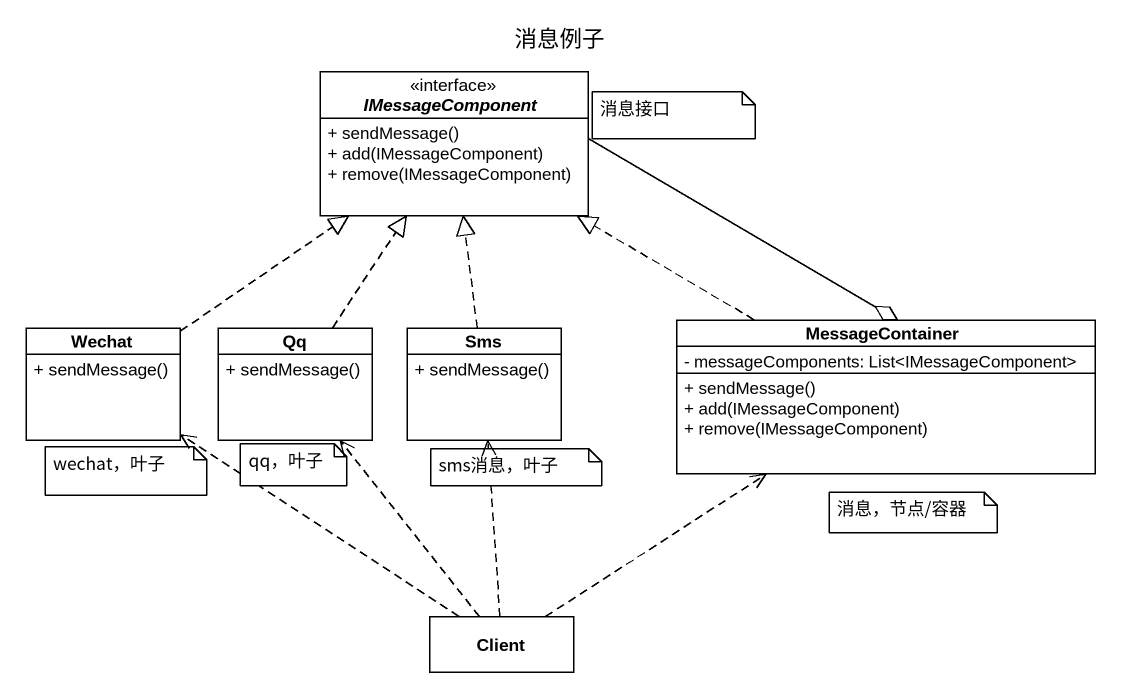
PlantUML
@startuml
title 消息例子
hide circle
hide empty members
skinparam classAttributeIconSize 0
interface IMessageComponent {
  + sendMessage()
  + add(IMessageComponent)
  + remove(IMessageComponent)
}
class Wechat {
  + sendMessage()
}
class Qq {
  + sendMessage()
}
class Sms {
  + sendMessage()
}
class MessageContainer {
  - messageComponents: List<IMessageComponent>
  + sendMessage()
  + add(IMessageComponent)
  + remove(IMessageComponent)
}
class Client
IMessageComponent -right-o MessageContainer
Wechat .up.|> IMessageComponent
Qq .up.|> IMessageComponent
Sms .up.|> IMessageComponent
MessageContainer .left.|> IMessageComponent
Client .up.> Wechat
Client .up.> Qq
Client .up.> Sms
Client .up.> MessageContainer
note as N1
  消息接口
end note
note as N2
  wechat，叶子
end note
note as N3
  qq，叶子
end note
note as N4
  sms消息，叶子
end note
note as N5
  消息，节点/容器
end note
@enduml
